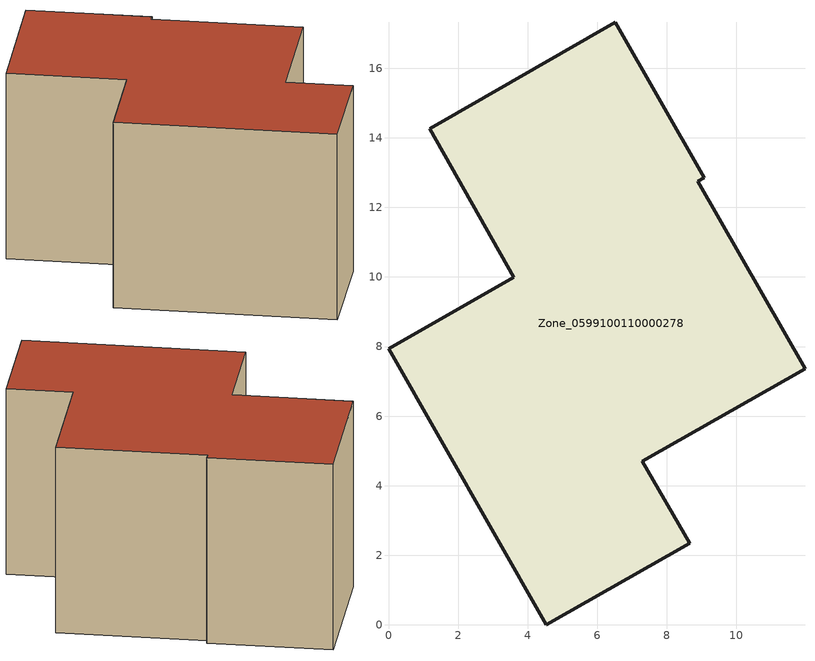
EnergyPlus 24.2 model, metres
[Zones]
Zone_0599100110000278
 floor ground (C_G): 3.6,9.99 1.18,14.27 6.52,17.32 9.08,12.85 8.9,12.75 11.97,7.37 7.29,4.71 8.67,2.35 4.53,0 0,7.93 z0
 wall outside (C_F): 4.53,0 8.67,2.35 7.29,4.71 11.97,7.37 8.9,12.75 9.08,12.85 6.52,17.32 1.18,14.27 3.6,9.99 0,7.93 4.53,0 z0:8.25
 roof outside (C_R): 1.18,14.27 3.6,9.99 0,7.93 4.53,0 8.67,2.35 7.29,4.71 11.97,7.37 8.9,12.75 9.08,12.85 6.52,17.32 z8.25
[BUILDING]
Pand.0599100110000278: North Axis=0; Terrain=City; Loads Convergence Tolerance Value=0.04; Temperature Convergence Tolerance Value=0.4; Solar Distribution=FullExterior; Maximum Number of Warmup Days=25; Minimum Number of Warmup Days=1
[Site:Location]
Rotterdam.The.Hague.AP_ZH_NLD Design_Conditions: Latitude=51.96; Longitude=4.45; Time Zone=1; Elevation=-4.5
[SITE:GROUNDTEMPERATURE:BUILDINGSURFACE]
18, 18, 18, 18, 18, 18, 18, 18, 18, 18, 18, 18
[MATERIAL] Thermal Absorptance=0.9; Solar Absorptance=0.7; Visible Absorptance=0.7
Name | Roughness | Thickness | Conductivity | Density | Specific Heat
G.D.2015-2018 | MediumSmooth | 0.15 | 0.0428571 | 540 | 1210
F.D.2015-2018 | Rough | 0.3 | 0.0666667 | 1920 | 840
R.D.2015-2018 | MediumRough | 0.2 | 0.0333333 | 1500 | 1000
[CONSTRUCTION]
C_G: G.D.2015-2018
C_F: F.D.2015-2018
C_R: R.D.2015-2018
[ZONE]
Zone_0599100110000278: Type=1; Multiplier=1; Ceiling Height=Autocalculate; Volume=Autocalculate; Floor Area=autocalculate; Part of Total Floor Area=Yes
[ZONEINFILTRATION:DESIGNFLOWRATE]
Infil_Zone_0599100110000278: Zone or ZoneList or Space or SpaceList=Zone_0599100110000278; Schedule=AlwaysOn; Design Flow Rate Calculation Method=Flow/Area; Flow Rate per Floor Area=0.0021; Constant Term Coefficient=1; Temperature Term Coefficient=0; Velocity Term Coefficient=0; Velocity Squared Term Coefficient=0
[HVACTEMPLATE:ZONE:IDEALLOADSAIRSYSTEM]
Zone_0599100110000278: Maximum Heating Supply Air Temperature=50; Minimum Cooling Supply Air Temperature=13; Maximum Heating Supply Air Humidity Ratio=0.0156; Minimum Cooling Supply Air Humidity Ratio=0.0077; Heating Limit=NoLimit; Cooling Limit=NoLimit; Dehumidification Control Type=ConstantSensibleHeatRatio; Cooling Sensible Heat Ratio=0.7; Dehumidification Setpoint=60; Humidification Control Type=None; Humidification Setpoint=30; Outdoor Air Method=None; Outdoor Air Flow Rate per Person=0.00944; Outdoor Air Flow Rate per Zone Floor Area=0; Outdoor Air Flow Rate per Zone=0; Demand Controlled Ventilation Type=None; Outdoor Air Economizer Type=NoEconomizer; Heat Recovery Type=None; Sensible Heat Recovery Effectiveness=0.7; Latent Heat Recovery Effectiveness=0.65
[ZONECONTROL:THERMOSTAT]
ThermostatControl_Zone_0599100110000278: Zone or ZoneList=Zone_0599100110000278; Control Type Schedule=DualSetpointControlType; Control 1=Thermostat_Zone_0599100110000278; Temperature Difference Between Cutout And Setpoint=0
[THERMOSTATSETPOINT:DUALSETPOINT]
Thermostat_Zone_0599100110000278: Heating Setpoint Temperature Schedule=HeatingSetpoint_Zone_0599100110000278; Cooling Setpoint Temperature Schedule=CoolingSetpoint_Zone_0599100110000278
[SCHEDULE:COMPACT]
HeatingSetpoint_Zone_0599100110000278: Through: 12/31, For: AllDays, Until: 24:00, 21
CoolingSetpoint_Zone_0599100110000278: Through: 12/31, For: AllDays, Until: 24:00, 24
DualSetpointControlType: Through: 12/31, For: AllDays, Until: 24:00, 4
AlwaysOn: Through: 12/31, For: AllDays, Until: 24:00, 1
